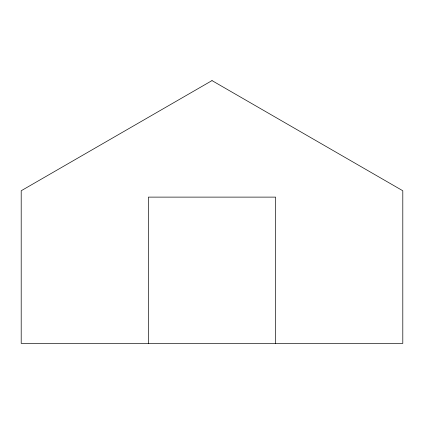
<?xml version="1.0" encoding="UTF-8"?>
<svg xmlns="http://www.w3.org/2000/svg" width="424" height="424" viewBox="0 0 424 424"><rect width="100%" height="100%" fill="white"/><g stroke="black" fill="none" stroke-linecap="round" stroke-linejoin="round"><path stroke-width="0.64" d="M275.6 343.398L275.6 197.118L148.4 197.118L148.4 343.398M212 80.602L21.2 190.758L21.2 343.398L402.8 343.398L402.8 190.758L212 80.602"/></g></svg>
